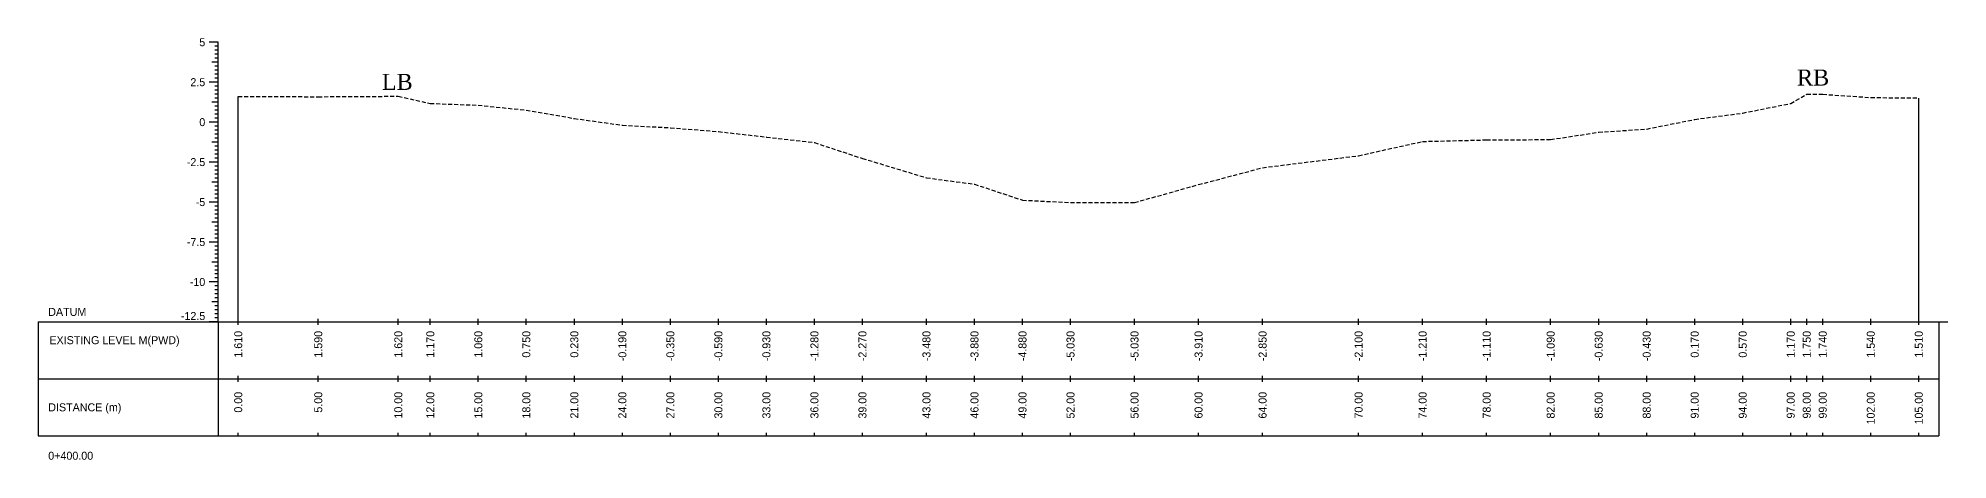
# Model space of a CAD drawing. Header units: inches. Extents: x 2527 to 3799, y -2520 to -1051.
# Drawn here: x 2959.5 to 3078.8, y -1117.1 to -1090.7 of the extents above; entities that cross this region are included whole.
import ezdxf
from ezdxf.enums import TextEntityAlignment as Align

# ---------------------------------------------------------------- set-up
doc = ezdxf.new("R2010")
doc.units = ezdxf.units.IN
doc.header["$MEASUREMENT"] = 0
doc.linetypes.add('HIDDEN', pattern=[0.375, 0.25, -0.125])
doc.layers.add('CS_Drawing', color=7, linetype='Continuous')
doc.layers.add('GL', color=3, linetype='HIDDEN')
doc.styles.add('romans', font='romans.shx')

msp = doc.modelspace()

# ---------------------------------------------------------------- linework, layer by layer
at = {"layer": 'CS_Drawing'}
for p, q in [((2970.74, -1090.99), (2970.18, -1090.99)), ((2970.74, -1090.99), (2970.35, -1090.99)), ((2970.74, -1090.99), (2970.52, -1090.99)), ((2970.74, -1091.24), (2970.52, -1091.24)), ((2970.74, -1091.49), (2970.52, -1091.49)), ((2970.74, -1108.49), (2970.74, -1090.99)), ((2970.74, -1092.24), (2970.35, -1092.24)), ((2970.74, -1091.74), (2970.52, -1091.74)), ((2970.74, -1091.99), (2970.52, -1091.99)), ((2970.74, -1092.24), (2970.52, -1092.24)), ((2970.74, -1092.49), (2970.52, -1092.49)), ((2970.74, -1092.74), (2970.52, -1092.74)), ((2970.74, -1093.49), (2970.18, -1093.49)), ((2970.74, -1093.49), (2970.35, -1093.49)), ((2970.74, -1092.99), (2970.52, -1092.99)), ((2970.74, -1093.24), (2970.52, -1093.24)), ((2970.74, -1093.49), (2970.52, -1093.49)), ((2970.74, -1093.74), (2970.52, -1093.74)), ((2970.74, -1093.99), (2970.52, -1093.99)), ((2970.74, -1094.74), (2970.35, -1094.74)), ((2970.74, -1094.24), (2970.52, -1094.24)), ((2970.74, -1094.49), (2970.52, -1094.49)), ((2970.74, -1094.74), (2970.52, -1094.74)), ((2970.74, -1094.99), (2970.52, -1094.99)), ((2970.74, -1095.24), (2970.52, -1095.24)), ((2971.99, -1108.49), (2971.99, -1094.38)), ((3076.99, -1108.49), (3076.99, -1094.48)), ((2970.74, -1095.99), (2970.18, -1095.99)), ((2970.74, -1095.99), (2970.35, -1095.99)), ((2970.74, -1095.49), (2970.52, -1095.49)), ((2970.74, -1095.74), (2970.52, -1095.74)), ((2970.74, -1095.99), (2970.52, -1095.99)), ((2970.74, -1096.24), (2970.52, -1096.24)), ((2970.74, -1097.24), (2970.35, -1097.24)), ((2970.74, -1096.49), (2970.52, -1096.49)), ((2970.74, -1096.74), (2970.52, -1096.74)), ((2970.74, -1096.99), (2970.52, -1096.99)), ((2970.74, -1097.24), (2970.52, -1097.24)), ((2970.74, -1097.49), (2970.52, -1097.49)), ((2970.74, -1098.49), (2970.18, -1098.49)), ((2970.74, -1098.49), (2970.35, -1098.49)), ((2970.74, -1097.74), (2970.52, -1097.74)), ((2970.74, -1097.99), (2970.52, -1097.99)), ((2970.74, -1098.24), (2970.52, -1098.24)), ((2970.74, -1098.49), (2970.52, -1098.49)), ((2970.74, -1098.74), (2970.52, -1098.74)), ((2970.74, -1099.74), (2970.35, -1099.74)), ((2970.74, -1098.99), (2970.52, -1098.99)), ((2970.74, -1099.24), (2970.52, -1099.24)), ((2970.74, -1099.49), (2970.52, -1099.49)), ((2970.74, -1099.74), (2970.52, -1099.74)), ((2970.74, -1099.99), (2970.52, -1099.99)), ((2970.74, -1100.99), (2970.18, -1100.99)), ((2970.74, -1100.99), (2970.35, -1100.99)), ((2970.74, -1100.24), (2970.52, -1100.24)), ((2970.74, -1100.49), (2970.52, -1100.49)), ((2970.74, -1100.74), (2970.52, -1100.74)), ((2970.74, -1100.99), (2970.52, -1100.99)), ((2970.74, -1101.24), (2970.52, -1101.24)), ((2970.74, -1102.24), (2970.35, -1102.24)), ((2970.74, -1101.49), (2970.52, -1101.49)), ((2970.74, -1101.74), (2970.52, -1101.74)), ((2970.74, -1101.99), (2970.52, -1101.99)), ((2970.74, -1102.24), (2970.52, -1102.24)), ((2970.74, -1103.49), (2970.18, -1103.49)), ((2970.74, -1103.49), (2970.35, -1103.49)), ((2970.74, -1102.49), (2970.52, -1102.49)), ((2970.74, -1102.74), (2970.52, -1102.74)), ((2970.74, -1102.99), (2970.52, -1102.99)), ((2970.74, -1103.24), (2970.52, -1103.24)), ((2970.74, -1103.49), (2970.52, -1103.49)), ((2970.74, -1104.74), (2970.35, -1104.74)), ((2970.74, -1103.74), (2970.52, -1103.74)), ((2970.74, -1103.99), (2970.52, -1103.99)), ((2970.74, -1104.24), (2970.52, -1104.24)), ((2970.74, -1104.49), (2970.52, -1104.49)), ((2970.74, -1104.74), (2970.52, -1104.74)), ((2970.74, -1105.99), (2970.18, -1105.99)), ((2970.74, -1105.99), (2970.35, -1105.99)), ((2970.74, -1104.99), (2970.52, -1104.99)), ((2970.74, -1105.24), (2970.52, -1105.24)), ((2970.74, -1105.49), (2970.52, -1105.49)), ((2970.74, -1105.74), (2970.52, -1105.74)), ((2970.74, -1105.99), (2970.52, -1105.99)), ((2970.74, -1106.24), (2970.52, -1106.24)), ((2970.74, -1106.49), (2970.52, -1106.49)), ((2970.74, -1106.74), (2970.52, -1106.74)), ((2970.74, -1106.99), (2970.52, -1106.99)), ((2970.74, -1107.24), (2970.35, -1107.24)), ((2970.74, -1107.24), (2970.52, -1107.24)), ((2970.74, -1107.49), (2970.52, -1107.49)), ((2970.74, -1107.74), (2970.52, -1107.74)), ((2970.74, -1107.99), (2970.52, -1107.99)), ((2970.74, -1108.24), (2970.52, -1108.24)), ((2971.99, -1108.67), (2971.99, -1108.3)), ((2976.99, -1108.67), (2976.99, -1108.3)), ((2981.99, -1108.67), (2981.99, -1108.3)), ((2983.99, -1108.67), (2983.99, -1108.3)), ((2986.99, -1108.67), (2986.99, -1108.3)), ((2989.99, -1108.67), (2989.99, -1108.3)), ((2992.99, -1108.67), (2992.99, -1108.3)), ((2995.99, -1108.67), (2995.99, -1108.3)), ((2998.99, -1108.67), (2998.99, -1108.3)), ((3001.99, -1108.67), (3001.99, -1108.3)), ((3004.99, -1108.67), (3004.99, -1108.3)), ((3007.99, -1108.67), (3007.99, -1108.3)), ((3010.99, -1108.67), (3010.99, -1108.3)), ((3014.99, -1108.67), (3014.99, -1108.3)), ((3017.99, -1108.67), (3017.99, -1108.3)), ((3020.99, -1108.67), (3020.99, -1108.3)), ((3023.99, -1108.67), (3023.99, -1108.3)), ((3027.99, -1108.67), (3027.99, -1108.3)), ((3031.99, -1108.67), (3031.99, -1108.3)), ((3035.99, -1108.67), (3035.99, -1108.3)), ((3041.99, -1108.67), (3041.99, -1108.3)), ((3045.99, -1108.67), (3045.99, -1108.3)), ((3049.99, -1108.67), (3049.99, -1108.3)), ((3053.99, -1108.67), (3053.99, -1108.3)), ((3056.99, -1108.67), (3056.99, -1108.3)), ((3059.99, -1108.67), (3059.99, -1108.3)), ((3062.99, -1108.67), (3062.99, -1108.3)), ((3065.99, -1108.67), (3065.99, -1108.3)), ((3068.99, -1108.67), (3068.99, -1108.3)), ((3069.99, -1108.67), (3069.99, -1108.3)), ((3070.99, -1108.67), (3070.99, -1108.3)), ((3073.99, -1108.67), (3073.99, -1108.3)), ((3076.99, -1108.67), (3076.99, -1108.3)), ((2959.49, -1108.49), (2970.74, -1108.49)), ((2959.49, -1108.49), (2959.49, -1115.61)), ((2970.74, -1108.49), (2970.18, -1108.49)), ((2970.74, -1108.49), (2970.35, -1108.49)), ((2970.74, -1108.49), (2970.52, -1108.49)), ((2970.74, -1108.49), (3078.24, -1108.49)), ((2970.74, -1108.49), (2970.74, -1115.61)), ((3078.24, -1108.49), (3078.8, -1108.49)), ((3078.24, -1108.49), (3078.63, -1108.49)), ((3078.24, -1108.49), (3078.47, -1108.49)), ((3078.24, -1108.49), (3078.24, -1115.61)), ((2971.99, -1112.24), (2971.99, -1111.86)), ((2976.99, -1112.24), (2976.99, -1111.86)), ((2981.99, -1112.24), (2981.99, -1111.86)), ((2983.99, -1112.24), (2983.99, -1111.86)), ((2986.99, -1112.24), (2986.99, -1111.86)), ((2989.99, -1112.24), (2989.99, -1111.86)), ((2992.99, -1112.24), (2992.99, -1111.86)), ((2995.99, -1112.24), (2995.99, -1111.86)), ((2998.99, -1112.24), (2998.99, -1111.86)), ((3001.99, -1112.24), (3001.99, -1111.86)), ((3004.99, -1112.24), (3004.99, -1111.86)), ((3007.99, -1112.24), (3007.99, -1111.86)), ((3010.99, -1112.24), (3010.99, -1111.86)), ((3014.99, -1112.24), (3014.99, -1111.86)), ((3017.99, -1112.24), (3017.99, -1111.86)), ((3020.99, -1112.24), (3020.99, -1111.86)), ((3023.99, -1112.24), (3023.99, -1111.86)), ((3027.99, -1112.24), (3027.99, -1111.86)), ((3031.99, -1112.24), (3031.99, -1111.86)), ((3035.99, -1112.24), (3035.99, -1111.86)), ((3041.99, -1112.24), (3041.99, -1111.86)), ((3045.99, -1112.24), (3045.99, -1111.86)), ((3049.99, -1112.24), (3049.99, -1111.86)), ((3053.99, -1112.24), (3053.99, -1111.86)), ((3056.99, -1112.24), (3056.99, -1111.86)), ((3059.99, -1112.24), (3059.99, -1111.86)), ((3062.99, -1112.24), (3062.99, -1111.86)), ((3065.99, -1112.24), (3065.99, -1111.86)), ((3068.99, -1112.24), (3068.99, -1111.86)), ((3069.99, -1112.24), (3069.99, -1111.86)), ((3070.99, -1112.24), (3070.99, -1111.86)), ((3073.99, -1112.24), (3073.99, -1111.86)), ((3076.99, -1112.24), (3076.99, -1111.86)), ((2959.49, -1112.05), (2970.74, -1112.05)), ((2970.74, -1112.05), (3078.24, -1112.05)), ((2970.74, -1112.05), (3078.24, -1112.05)), ((2971.99, -1115.61), (2971.99, -1115.42)), ((2976.99, -1115.61), (2976.99, -1115.42)), ((2981.99, -1115.61), (2981.99, -1115.42)), ((2983.99, -1115.61), (2983.99, -1115.42)), ((2986.99, -1115.61), (2986.99, -1115.42)), ((2989.99, -1115.61), (2989.99, -1115.42)), ((2992.99, -1115.61), (2992.99, -1115.42)), ((2995.99, -1115.61), (2995.99, -1115.42)), ((2998.99, -1115.61), (2998.99, -1115.42)), ((3001.99, -1115.61), (3001.99, -1115.42)), ((3004.99, -1115.61), (3004.99, -1115.42)), ((3007.99, -1115.61), (3007.99, -1115.42)), ((3010.99, -1115.61), (3010.99, -1115.42)), ((3014.99, -1115.61), (3014.99, -1115.42)), ((3017.99, -1115.61), (3017.99, -1115.42)), ((3020.99, -1115.61), (3020.99, -1115.42)), ((3023.99, -1115.61), (3023.99, -1115.42)), ((3027.99, -1115.61), (3027.99, -1115.42)), ((3031.99, -1115.61), (3031.99, -1115.42)), ((3035.99, -1115.61), (3035.99, -1115.42)), ((3041.99, -1115.61), (3041.99, -1115.42)), ((3045.99, -1115.61), (3045.99, -1115.42)), ((3049.99, -1115.61), (3049.99, -1115.42)), ((3053.99, -1115.61), (3053.99, -1115.42)), ((3056.99, -1115.61), (3056.99, -1115.42)), ((3059.99, -1115.61), (3059.99, -1115.42)), ((3062.99, -1115.61), (3062.99, -1115.42)), ((3065.99, -1115.61), (3065.99, -1115.42)), ((3068.99, -1115.61), (3068.99, -1115.42)), ((3069.99, -1115.61), (3069.99, -1115.42)), ((3070.99, -1115.61), (3070.99, -1115.42)), ((3073.99, -1115.61), (3073.99, -1115.42)), ((3076.99, -1115.61), (3076.99, -1115.42)), ((2959.49, -1115.61), (2970.74, -1115.61)), ((2970.74, -1115.61), (3078.24, -1115.61))]:
    msp.add_line(p, q, dxfattribs=at)
at = {"layer": 'GL'}
msp.add_lwpolyline([(2971.99, -1094.38), (2976.99, -1094.4), (2981.99, -1094.37), (2983.99, -1094.82), (2986.99, -1094.93), (2989.99, -1095.24), (2992.99, -1095.76), (2995.99, -1096.18), (2998.99, -1096.34), (3001.99, -1096.58), (3004.99, -1096.92), (3007.99, -1097.27), (3010.99, -1098.26), (3014.99, -1099.47), (3017.99, -1099.87), (3020.99, -1100.87), (3023.99, -1101.02), (3027.99, -1101.02), (3031.99, -1099.9), (3035.99, -1098.84), (3041.99, -1098.09), (3045.99, -1097.2), (3049.99, -1097.1), (3053.99, -1097.08), (3056.99, -1096.62), (3059.99, -1096.42), (3062.99, -1095.82), (3065.99, -1095.42), (3068.99, -1094.82), (3069.99, -1094.24), (3070.99, -1094.25), (3073.99, -1094.45), (3076.99, -1094.48)], dxfattribs=at)

# ---------------------------------------------------------------- texts
at = {"char_height": 1, "width": 87.7722, "attachment_point": 1, "style": 'romans'}
for s, insert in [('{\\fTimes New Roman|b0|i0|c0|p18;RB}', (3069.38, -1092.7)), ('{\\fTimes New Roman|b0|i0|c0|p18;LB}', (2980.96, -1092.97))]:
    msp.add_mtext(s, dxfattribs=dict(at, insert=insert))
at = {"layer": 'CS_Drawing'}
for s, p in [('5', (2969.93, -1090.99)), ('2.5', (2969.93, -1093.49)), ('0', (2969.93, -1095.99)), ('-2.5', (2969.93, -1098.49)), ('-5', (2969.93, -1100.99)), ('-7.5', (2969.93, -1103.49)), ('-10', (2969.93, -1105.99))]:
    msp.add_text(s, height=0.5, dxfattribs=at).set_placement(p, align=Align.MIDDLE_RIGHT)
for s, p in [('DATUM', (2960.12, -1107.86)), ('EXISTING LEVEL M(PWD)', (2960.19, -1109.63)), ('DISTANCE (m)', (2960.12, -1113.83)), ('0+400.00', (2960.12, -1116.86))]:
    msp.add_text(s, height=0.5, dxfattribs=at).set_placement(p, align=Align.MIDDLE_LEFT)
msp.add_text('-12.5', height=0.5, dxfattribs=at).set_placement((2969.93, -1108.37), align=Align.RIGHT)
for s, p in [('1.610', (2971.99, -1109.05)), ('1.590', (2976.99, -1109.05)), ('1.620', (2981.99, -1109.05)), ('1.170', (2983.99, -1109.05)), ('1.060', (2986.99, -1109.05)), ('0.750', (2989.99, -1109.05)), ('0.230', (2992.99, -1109.05)), ('-0.190', (2995.99, -1109.05)), ('-0.350', (2998.99, -1109.05)), ('-0.590', (3001.99, -1109.05)), ('-0.930', (3004.99, -1109.05)), ('-1.280', (3007.99, -1109.05)), ('-2.270', (3010.99, -1109.05)), ('-3.480', (3014.99, -1109.05)), ('-3.880', (3017.99, -1109.05)), ('-4.880', (3020.99, -1109.05)), ('-5.030', (3023.99, -1109.05)), ('-5.030', (3027.99, -1109.05)), ('-3.910', (3031.99, -1109.05)), ('-2.850', (3035.99, -1109.05)), ('-2.100', (3041.99, -1109.05)), ('-1.210', (3045.99, -1109.05)), ('-1.110', (3049.99, -1109.05)), ('-1.090', (3053.99, -1109.05)), ('-0.630', (3056.99, -1109.05)), ('-0.430', (3059.99, -1109.05)), ('0.170', (3062.99, -1109.05)), ('0.570', (3065.99, -1109.05)), ('1.170', (3068.99, -1109.05)), ('1.750', (3069.99, -1109.05)), ('1.740', (3070.99, -1109.05)), ('1.540', (3073.99, -1109.05)), ('1.510', (3076.99, -1109.05)), ('0.00', (2971.99, -1112.86)), ('5.00', (2976.99, -1112.86)), ('10.00', (2981.99, -1112.86)), ('12.00', (2983.99, -1112.86)), ('15.00', (2986.99, -1112.86)), ('18.00', (2989.99, -1112.86)), ('21.00', (2992.99, -1112.86)), ('24.00', (2995.99, -1112.86)), ('27.00', (2998.99, -1112.86)), ('30.00', (3001.99, -1112.86)), ('33.00', (3004.99, -1112.86)), ('36.00', (3007.99, -1112.86)), ('39.00', (3010.99, -1112.86)), ('43.00', (3014.99, -1112.86)), ('46.00', (3017.99, -1112.86)), ('49.00', (3020.99, -1112.86)), ('52.00', (3023.99, -1112.86)), ('56.00', (3027.99, -1112.86)), ('60.00', (3031.99, -1112.86)), ('64.00', (3035.99, -1112.86)), ('70.00', (3041.99, -1112.86)), ('74.00', (3045.99, -1112.86)), ('78.00', (3049.99, -1112.86)), ('82.00', (3053.99, -1112.86)), ('85.00', (3056.99, -1112.86)), ('88.00', (3059.99, -1112.86)), ('91.00', (3062.99, -1112.86)), ('94.00', (3065.99, -1112.86)), ('97.00', (3068.99, -1112.86)), ('98.00', (3069.99, -1112.86)), ('99.00', (3070.99, -1112.86)), ('102.00', (3073.99, -1112.86)), ('105.00', (3076.99, -1112.86))]:
    msp.add_text(s, height=0.5, rotation=90, dxfattribs=at).set_placement(p, align=Align.MIDDLE_RIGHT)

doc.saveas('drawing.dxf')
